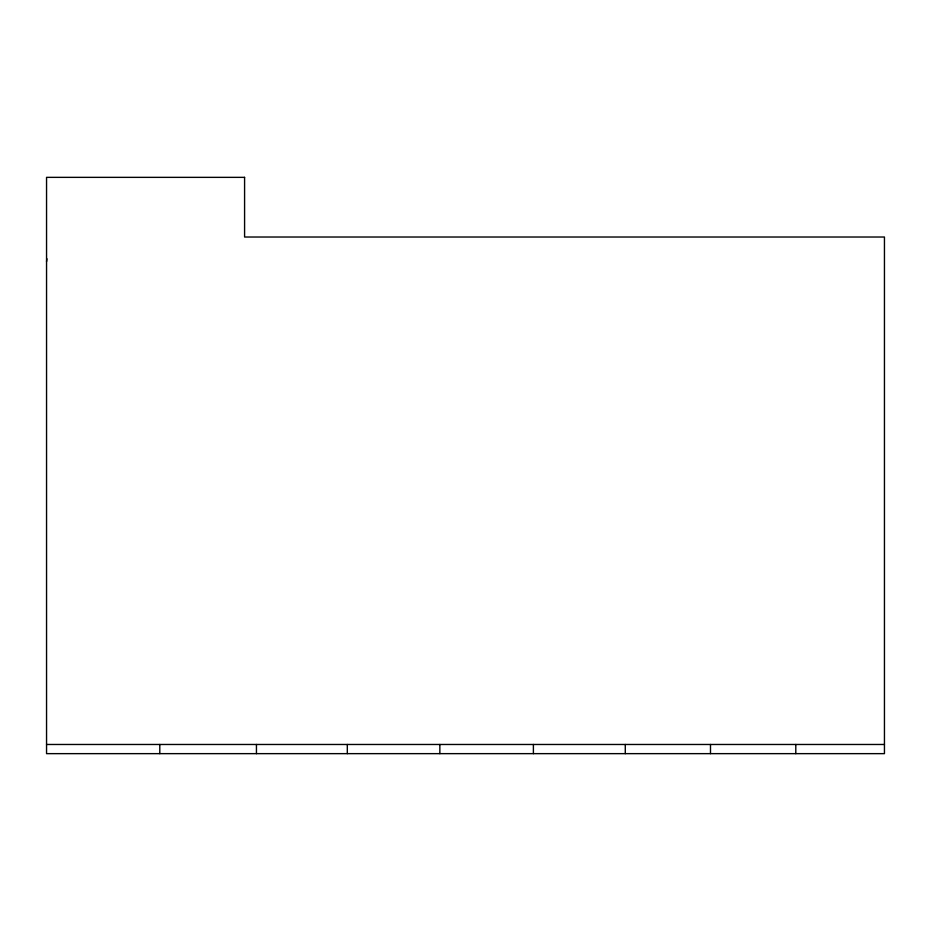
<?xml version="1.0" encoding="UTF-8"?>
<svg xmlns="http://www.w3.org/2000/svg" width="931" height="931" viewBox="0 0 931 931"><rect width="100%" height="100%" fill="white"/><g stroke="black" fill="none" stroke-linecap="round" stroke-linejoin="round"><path stroke-width="1.4" d="M46.55 261.634L46.922 258.771M46.55 744.474L884.45 744.474M795.796 744.474L795.796 753.645M710.493 744.474L710.493 753.645M625.283 744.474L625.283 753.645M533.393 744.474L533.393 753.645M439.851 744.474L439.851 753.645M347.31 744.474L347.31 753.645M256.444 744.474L256.444 753.645M159.795 744.474L159.795 753.645M244.585 177.356L46.55 177.356L46.55 753.645L884.45 753.645L884.45 237.021L244.585 237.021L244.585 177.356"/></g></svg>
